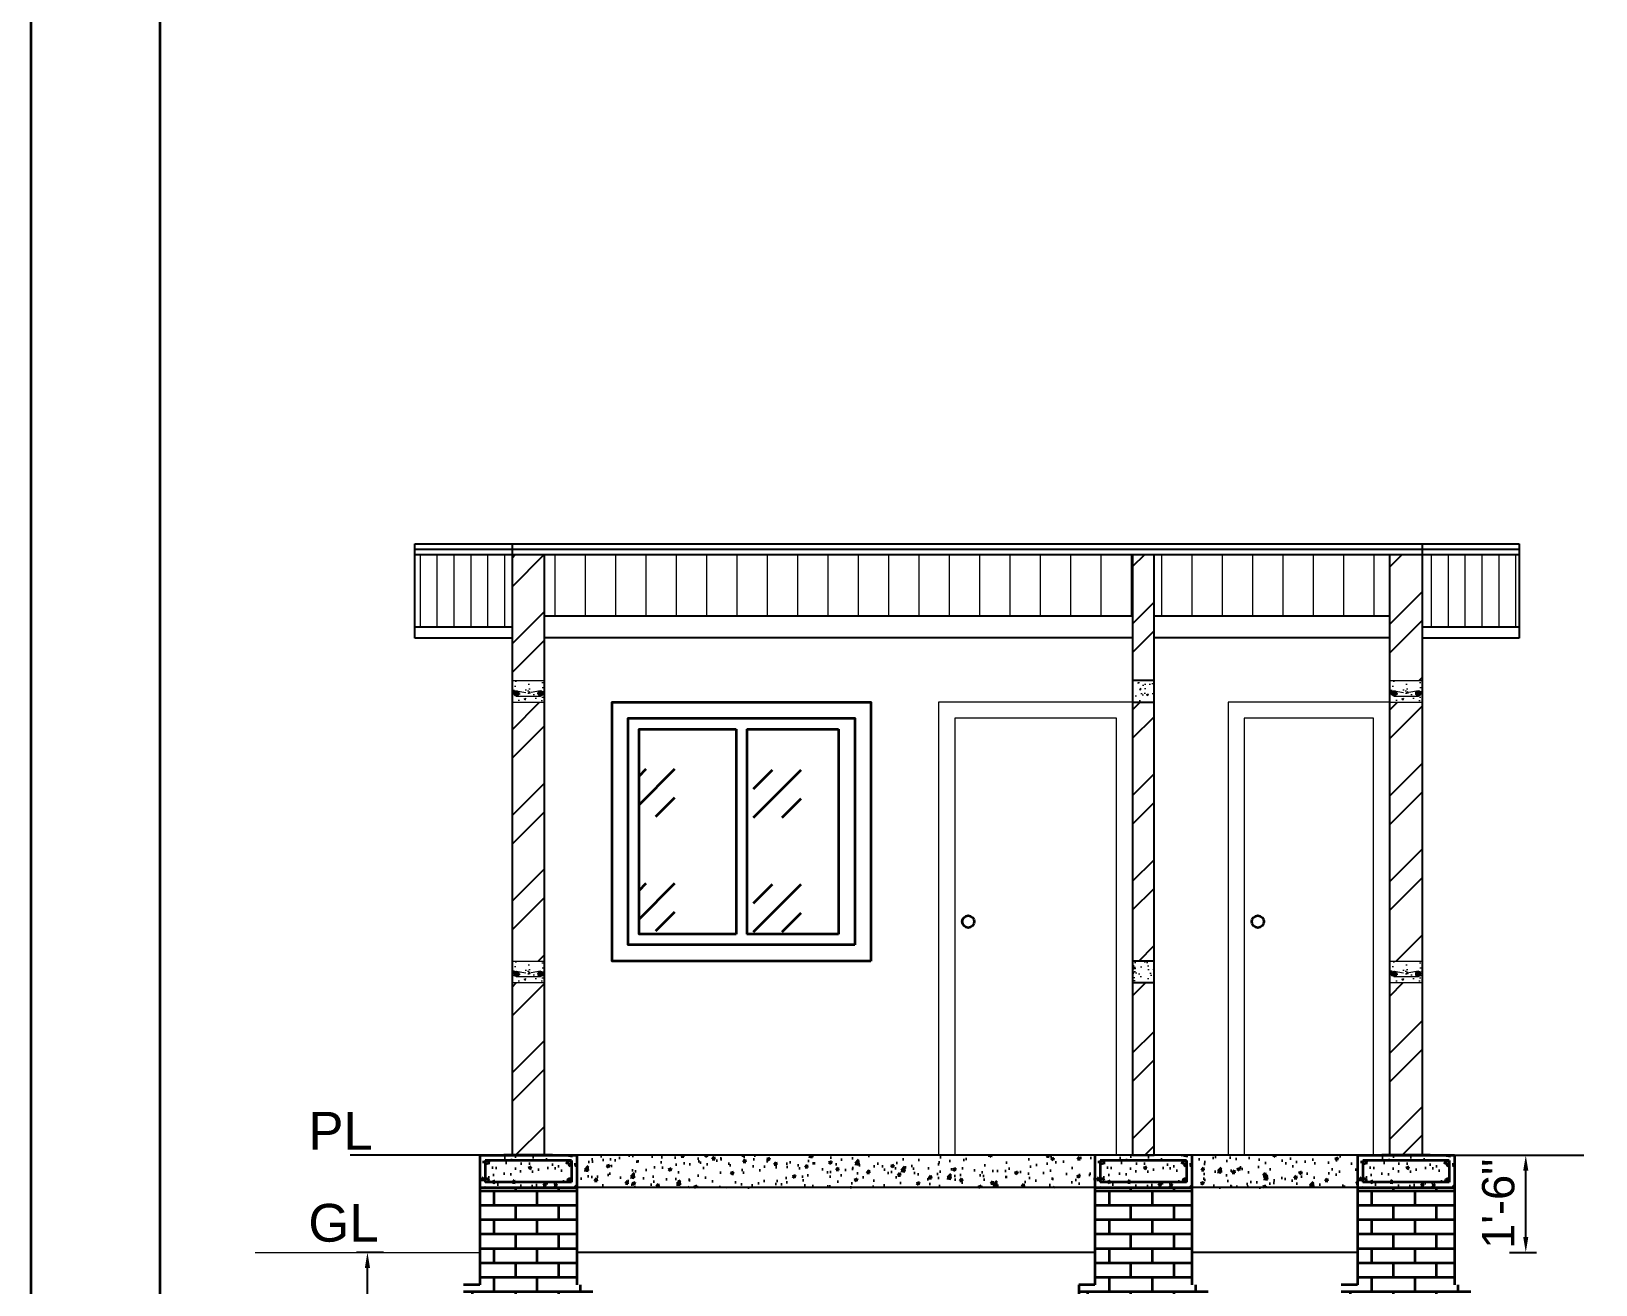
# Model space of a CAD drawing. Header units: inches. Extents: x 376358 to 406049, y -63575 to -53607.
# Drawn here: x 380570.9 to 380861, y -57727.1 to -57494.7 of the extents above; entities that cross this region are included whole.
import ezdxf

# ---------------------------------------------------------------- set-up
doc = ezdxf.new("R2010")
doc.units = ezdxf.units.IN
doc.header["$LTSCALE"] = 2
doc.header["$MEASUREMENT"] = 0
doc.header["$PDMODE"] = 34
doc.layers.get('0').update_dxf_attribs({"linetype": 'CONTINUOUS'})
doc.layers.get('DEFPOINTS').update_dxf_attribs({"color": 141, "linetype": 'CONTINUOUS'})
for name, color, linetype, lineweight in [('door', 20, 'CONTINUOUS', 35), ('steps', 253, 'CONTINUOUS', 20), ('WALL - A', 1, 'CONTINUOUS', 40)]:
    doc.layers.add(name, color=color, linetype=linetype, lineweight=lineweight)
doc.layers.add('Normal Wall', color=7, linetype='CONTINUOUS', lineweight=35, true_color=0xffaf89)
doc.styles.add('Lettring Text', font='arial.ttf')
doc.styles.get("Standard").update_dxf_attribs({"font": 'ARIALN.TTF'})
doc.dimstyles.new('Copy of Standard', dxfattribs={"dimtxt": 6, "dimasz": 2.875, "dimexe": 2, "dimexo": 4, "dimgap": 2, "dimtad": 1, "dimdec": 0, "dimrnd": 1, "dimzin": 0, "dimdsep": 46, "dimlunit": 4, "dimtxsty": 'Lettring Text', "dimcen": 0.1, "dimclrd": 7, "dimclre": 7, "dimclrt": 7, "dimazin": 0, "dimtfac": 0.645, "dimtdec": 0, "dimtmove": 1, "dimatfit": 0, "dimfxl": 3, "dimfxlon": 1, "dimtfillclr": 256, "dimtolj": 1, "dimtzin": 0, "dimlwd": -1, "dimlwe": -1, "dimarcsym": 2})
pattern_1 = [(50, (-4250.6595, -1178.3082), (5.73808146, -0.50201708), [0.6, -6.6]), (355, (-4250.6595, -1178.308), (-1.11001067, 6.01753707), [0.48, -5.28]), (100.4514445, (-4250.1814, -1178.35), (4.62807077, 5.51551993), [0.50992154, -5.6091369]), (46.1842, (-4250.6595, -1176.708), (8.53793065, -1.32415425), [0.9, -9.9]), (96.6356355, (-4249.948, -1176.819), (7.47729557, 7.7929488), [0.76488274, -8.41371008]), (351.184164, (-4250.6595, -1176.708), (7.47729556, 7.7929488), [0.72, -7.92]), (21, (-4249.8595, -1177.1082), (4.775256417, -3.220951125), [0.6, -6.6]), (326, (-4249.8595, -1177.108), (1.946522655, 5.80120036), [0.48, -5.28]), (71.4514447, (-4249.4616, -1177.3767), (6.72177901, 2.58024922), [0.50992152, -5.6091369]), (37.5, (-4250.6595, -1178.3082), (0.097278843, 2.663150831), [0, -5.216, 0, -5.36, 0, -5.3]), (7.5, (-4250.6595, -1178.3082), (2.1045563, 3.155293695), [0, -3.056, 0, -5.096, 0, -2.02]), (327.5, (-4252.4435, -1178.3082), (4.270579489, -0.180438974), [0, -2, 0, -6.24, 0, -8.28]), (317.5, (-4253.2435, -1178.3082), (4.665489355, 0.80083986), [0, -2.6, 0, -4.144, 0, -5.88])]
pattern_2 = [(90, (-4250.6595, -1178.3082), (-3.125, 0), [])]
pattern_3 = [(45, (-4250.66, -1178.308), (-7.9549513, 7.9549513), []), (45, (-4245.356, -1178.308), (-7.9549513, 7.9549513), [])]
pattern_4 = [(50, (-4250.6595, -1178.3082), (3.586300913, -0.313760675), [0.375, -4.125]), (355, (-4250.6595, -1178.3082), (-0.693756668, 3.76096067), [0.3, -3.3]), (100.4514445, (-4250.3607, -1178.3344), (2.892544234, 3.447199955), [0.31870096, -3.50571056]), (46.1842, (-4250.6595, -1177.3082), (5.336206653, -0.827596404), [0.5625, -6.1875]), (96.6356355, (-4250.215, -1177.377), (4.67330973, 4.870593004), [0.47805171, -5.2585688]), (351.184164, (-4250.6595, -1177.308), (4.673309725, 4.870593), [0.45, -4.950000005]), (21, (-4250.1595, -1177.5582), (2.98453526, -2.013094453), [0.375, -4.125]), (326, (-4250.1595, -1177.5582), (1.21657666, 3.625750225), [0.3, -3.3]), (71.4514447, (-4249.9108, -1177.726), (4.201111884, 1.612655764), [0.31870095, -3.50571056]), (37.5, (-4250.6595, -1178.3082), (0.0607992766, 1.664469269), [0, -3.26, 0, -3.35, 0, -3.3125]), (7.5, (-4250.6595, -1178.3082), (1.315347687, 1.9720585594), [0, -1.91, 0, -3.185, 0, -1.2625]), (327.5, (-4251.7745, -1178.3082), (2.669112181, -0.1127743587), [0, -1.25, 0, -3.9, 0, -5.175]), (317.5, (-4252.2745, -1178.3082), (2.915930847, 0.500524912), [0, -1.625, 0, -2.59, 0, -3.675])]
pattern_5 = [(90, (-4250.6595, -1178.308), (-5.625, 0), [])]
pattern_6 = [(50, (316334.833, 58809.151), (5.73808146, -0.50201708), [0.6, -6.6]), (355, (316334.833, 58809.151), (-1.11001067, 6.01753707), [0.48, -5.28]), (100.4514, (316335.3113, 58809.1093), (4.62807505, 5.51551634), [0.50992152, -5.6091369]), (46.1842, (316334.833, 58810.751), (8.5379284, -1.3241521), [0.9, -9.9]), (96.6356, (316335.545, 58810.641), (7.47730164, 7.79294297), [0.7648823, -8.413704]), (351.1842, (316334.833, 58810.751), (7.47729556, 7.7929488), [0.72, -7.92]), (21, (316335.633, 58810.351), (4.77525642, -3.22095113), [0.6, -6.6]), (326, (316335.633, 58810.351), (1.94652266, 5.80120036), [0.48, -5.28]), (71.4514, (316336.031, 58810.083), (6.72178103, 2.58024397), [0.50992152, -5.6091369]), (37.5, (316334.8332, 58809.1512), (0.097278843, 2.66315083), [0, -5.216, 0, -5.36, 0, -5.3]), (7.5, (316334.8332, 58809.1512), (2.1045563, 3.155293695), [0, -3.056, 0, -5.096, 0, -2.02]), (327.5, (316333.0492, 58809.1512), (4.27057949, -0.180438974), [0, -2, 0, -6.24, 0, -8.28]), (317.5, (316332.249, 58809.151), (4.66548935, 0.80083986), [0, -2.6, 0, -4.144, 0, -5.88])]
pattern_7 = [(50, (316497.597, 58809.151), (5.73808146, -0.50201708), [0.6, -6.6]), (355, (316497.597, 58809.151), (-1.11001067, 6.01753707), [0.48, -5.28]), (100.4514, (316498.0753, 58809.1093), (4.62807505, 5.51551634), [0.50992152, -5.6091369]), (46.1842, (316497.597, 58810.751), (8.5379284, -1.3241521), [0.9, -9.9]), (96.6356, (316498.309, 58810.641), (7.47730164, 7.79294297), [0.7648823, -8.413704]), (351.1842, (316497.597, 58810.751), (7.47729556, 7.7929488), [0.72, -7.92]), (21, (316498.397, 58810.351), (4.77525642, -3.22095113), [0.6, -6.6]), (326, (316498.397, 58810.351), (1.94652266, 5.80120036), [0.48, -5.28]), (71.4514, (316498.795, 58810.083), (6.72178103, 2.58024397), [0.50992152, -5.6091369]), (37.5, (316497.5971, 58809.1512), (0.097278843, 2.66315083), [0, -5.216, 0, -5.36, 0, -5.3]), (7.5, (316497.597, 58809.1512), (2.1045563, 3.155293695), [0, -3.056, 0, -5.096, 0, -2.02]), (327.5, (316495.8131, 58809.1512), (4.27057949, -0.180438974), [0, -2, 0, -6.24, 0, -8.28]), (317.5, (316495.013, 58809.151), (4.66548935, 0.80083986), [0, -2.6, 0, -4.144, 0, -5.88])]
pattern_8 = [(50, (316448.9157, 58809.151), (5.73808146, -0.50201708), [0.6, -6.6]), (355, (316448.916, 58809.151), (-1.11001067, 6.01753707), [0.48, -5.28]), (100.4514, (316449.394, 58809.1093), (4.62807505, 5.51551634), [0.50992152, -5.6091369]), (46.1842, (316448.916, 58810.751), (8.5379284, -1.3241521), [0.9, -9.9]), (96.6356, (316449.627, 58810.641), (7.47730164, 7.79294297), [0.7648823, -8.413704]), (351.1842, (316448.916, 58810.751), (7.47729556, 7.7929488), [0.72, -7.92]), (21, (316449.7157, 58810.351), (4.77525642, -3.22095113), [0.6, -6.6]), (326, (316449.716, 58810.351), (1.94652266, 5.80120036), [0.48, -5.28]), (71.4514, (316450.1137, 58810.083), (6.72178103, 2.58024397), [0.50992152, -5.6091369]), (37.5, (316448.9157, 58809.1512), (0.097278843, 2.66315083), [0, -5.216, 0, -5.36, 0, -5.3]), (7.5, (316448.9157, 58809.1512), (2.1045563, 3.155293695), [0, -3.056, 0, -5.096, 0, -2.02]), (327.5, (316447.1317, 58809.1512), (4.27057949, -0.180438974), [0, -2, 0, -6.24, 0, -8.28]), (317.5, (316446.3317, 58809.151), (4.66548935, 0.80083986), [0, -2.6, 0, -4.144, 0, -5.88])]

# ---------------------------------------------------------------- blocks, each defined once
blk = doc.blocks.new('*D1038')
at = {"color": 7, "transparency": 16777216}
for p, q in [((380636.26, -57721.08), (380631.26, -57721.08)), ((380633.26, -57754.2), (380633.26, -57723.95)), ((380636.26, -57757.07), (380631.26, -57757.07))]:
    blk.add_line(p, q, dxfattribs=at)
at = {"color": 7, "linetype": 'ByBlock', "transparency": 16777216}
for points in [[(380633.74, -57723.95), (380632.78, -57723.95), (380633.26, -57721.08)], [(380633.74, -57754.2), (380632.79, -57754.2), (380633.26, -57757.07)]]:
    blk.add_solid(points, dxfattribs=at)
at = {"layer": 'DEFPOINTS', "color": 0, "linetype": 'ByBlock', "transparency": 16777216}
for p in [(380633.26, -57721.08), (380645.08, -57721.08), (380645.08, -57757.07)]:
    blk.add_point(p, dxfattribs=at)
at = {"color": 7, "linetype": 'ByBlock', "lineweight": 5, "transparency": 16777216, "insert": (380638.33, -57739.07), "char_height": 6, "attachment_point": 5, "rotation": 270.0012, "style": 'Lettring Text'}
blk.add_mtext("\\A1;3'", dxfattribs=at)
blk = doc.blocks.new('*D1039')
at = {"color": 7, "transparency": 16777216}
for p, q in [((380845.06, -57703.07), (380850.06, -57703.07)), ((380848.06, -57718.2), (380848.06, -57705.95)), ((380845.06, -57721.08), (380850.06, -57721.08))]:
    blk.add_line(p, q, dxfattribs=at)
at = {"color": 7, "linetype": 'ByBlock', "transparency": 16777216}
for points in [[(380847.58, -57705.95), (380848.53, -57705.95), (380848.06, -57703.07)], [(380847.58, -57718.2), (380848.53, -57718.2), (380848.06, -57721.08)]]:
    blk.add_solid(points, dxfattribs=at)
at = {"layer": 'DEFPOINTS', "color": 0, "linetype": 'ByBlock', "transparency": 16777216}
for p in [(380834.84, -57703.07), (380848.06, -57703.07), (380834.84, -57721.08)]:
    blk.add_point(p, dxfattribs=at)
at = {"color": 7, "linetype": 'ByBlock', "lineweight": 5, "transparency": 16777216, "insert": (380842.99, -57712.07), "char_height": 6, "attachment_point": 5, "rotation": 90, "style": 'Lettring Text'}
blk.add_mtext('\\A1;1\'-6"', dxfattribs=at)

msp = doc.modelspace()

# ---------------------------------------------------------------- hatches: boundary and pattern name
at = {"linetype": 'ByBlock', "lineweight": 5}
h = msp.add_hatch(dxfattribs=at)
h.set_pattern_fill('AR-CONC', scale=0.5, style=0)
h.set_pattern_definition([(50, (-4413.4235, -1178.3082), (3.586300913, -0.313760675), [0.375, -4.125]), (355, (-4413.4235, -1178.3082), (-0.693756668, 3.76096067), [0.3, -3.3]), (100.4514445, (-4413.1246, -1178.3344), (2.892544234, 3.447199955), [0.31870096, -3.50571056]), (46.1842, (-4413.4235, -1177.3082), (5.336206653, -0.827596404), [0.5625, -6.1875]), (96.6356355, (-4412.979, -1177.377), (4.67330973, 4.870593004), [0.47805171, -5.2585688]), (351.184164, (-4413.4235, -1177.308), (4.673309725, 4.870593), [0.45, -4.950000005]), (21, (-4412.9235, -1177.5582), (2.98453526, -2.013094453), [0.375, -4.125]), (326, (-4412.9235, -1177.5582), (1.21657666, 3.625750225), [0.3, -3.3]), (71.4514447, (-4412.6748, -1177.726), (4.201111884, 1.612655764), [0.31870095, -3.50571056]), (37.5, (-4413.4235, -1178.3082), (0.0607992766, 1.664469269), [0, -3.26, 0, -3.35, 0, -3.3125]), (7.5, (-4413.4235, -1178.3082), (1.315347687, 1.9720585594), [0, -1.91, 0, -3.185, 0, -1.2625]), (327.5, (-4414.5385, -1178.3082), (2.669112181, -0.1127743587), [0, -1.25, 0, -3.9, 0, -5.175]), (317.5, (-4415.0385, -1178.3082), (2.915930847, 0.500524912), [0, -1.625, 0, -2.59, 0, -3.675])])
h.paths.add_polyline_path([(380666.08, -57615.07), (380660.08, -57615.07), (380660.08, -57619.07), (380666.08, -57619.07)])
h.paths.add_polyline_path([(380665.87, -57617.44, -0.424176), (380665.36, -57617.94), (380660.88, -57617.94, -0.424176), (380660.37, -57617.44, -1), (380661.36, -57617.44, -0.404321), (380660.88, -57617.94), (380665.36, -57617.94, -0.404321), (380664.88, -57617.44, -1)], flags=16)
h = msp.add_hatch(dxfattribs=at)
h.set_pattern_fill('AR-CONC', scale=0.5, style=0)
h.set_pattern_definition(pattern_4)
h.paths.add_polyline_path([(380779.16, -57615.07), (380775.16, -57615.07), (380775.16, -57619.07), (380779.16, -57619.07)])
h = msp.add_hatch(dxfattribs=at)
h.set_pattern_fill('AR-CONC', scale=0.5, style=0)
h.set_pattern_definition(pattern_4)
h.paths.add_polyline_path([(380822.84, -57615.07), (380822.84, -57619.07), (380828.84, -57619.07), (380828.84, -57615.07)])
h.paths.add_polyline_path([(380828.15, -57617.94), (380823.64, -57617.94, -0.424176), (380823.13, -57617.44, -2.357511), (380823.64, -57617.94), (380828.15, -57617.94, -0.424176), (380827.64, -57617.44, -2.357511)], flags=16)
for points in [[(380660.37, -57617.44, 0.404321), (380660.85, -57617.94), (380660.88, -57617.94, 0.404321), (380661.36, -57617.44, 0.315664), (380661.03, -57616.97), (380660.86, -57616.95, 0.414214)], [(380665.87, -57617.44, 0.414214), (380665.37, -57616.95), (380665.2, -57616.97, 0.315664), (380664.88, -57617.44, 1)], [(380823.13, -57617.44, 0.404321), (380823.61, -57617.94), (380823.64, -57617.94, 0.404321), (380824.12, -57617.44, 0.315664), (380823.8, -57616.97), (380823.63, -57616.95, 0.414214)], [(380828.63, -57617.44, 0.414214), (380828.14, -57616.95), (380827.97, -57616.97, 0.315664), (380827.64, -57617.44, 1)], [(380660.37, -57669.44, 0.404321), (380660.85, -57669.94), (380660.88, -57669.94, 0.404321), (380661.36, -57669.44, 0.315664), (380661.03, -57668.97), (380660.86, -57668.95, 0.414214)], [(380665.87, -57669.44, 0.414214), (380665.37, -57668.95), (380665.2, -57668.97, 0.315664), (380664.88, -57669.44, 1)], [(380823.13, -57669.44, 0.404321), (380823.61, -57669.94), (380823.64, -57669.94, 0.404321), (380824.12, -57669.44, 0.315664), (380823.8, -57668.97), (380823.63, -57668.95, 0.414214)], [(380828.63, -57669.44, 0.414214), (380828.14, -57668.95), (380827.97, -57668.97, 0.315664), (380827.64, -57669.44, 1)]]:
    msp.add_hatch(color=7, dxfattribs=at).paths.add_polyline_path(points)
h = msp.add_hatch(dxfattribs=at)
h.set_pattern_fill('AR-CONC', scale=0.5, style=0)
h.set_pattern_definition([(50, (-4413.4235, -1230.3082), (3.586300913, -0.313760675), [0.375, -4.125]), (355, (-4413.4235, -1230.3082), (-0.693756668, 3.76096067), [0.3, -3.3]), (100.4514445, (-4413.1246, -1230.3344), (2.892544234, 3.447199955), [0.31870096, -3.50571056]), (46.1842, (-4413.4235, -1229.3082), (5.336206653, -0.827596404), [0.5625, -6.1875]), (96.6356355, (-4412.979, -1229.377), (4.67330973, 4.870593004), [0.47805171, -5.2585688]), (351.184164, (-4413.4235, -1229.308), (4.673309725, 4.870593), [0.45, -4.950000005]), (21, (-4412.9235, -1229.5582), (2.98453526, -2.013094453), [0.375, -4.125]), (326, (-4412.9235, -1229.5582), (1.21657666, 3.625750225), [0.3, -3.3]), (71.4514447, (-4412.6748, -1229.726), (4.201111884, 1.612655764), [0.31870095, -3.50571056]), (37.5, (-4413.4235, -1230.3082), (0.0607992766, 1.664469269), [0, -3.26, 0, -3.35, 0, -3.3125]), (7.5, (-4413.4235, -1230.3082), (1.315347687, 1.9720585594), [0, -1.91, 0, -3.185, 0, -1.2625]), (327.5, (-4414.5385, -1230.3082), (2.669112181, -0.1127743587), [0, -1.25, 0, -3.9, 0, -5.175]), (317.5, (-4415.0385, -1230.3082), (2.915930847, 0.500524912), [0, -1.625, 0, -2.59, 0, -3.675])])
h.paths.add_polyline_path([(380666.08, -57667.07), (380660.08, -57667.07), (380660.08, -57671.07), (380666.08, -57671.07)])
h.paths.add_polyline_path([(380665.87, -57669.44, -0.424176), (380665.36, -57669.94), (380660.88, -57669.94, -0.424176), (380660.37, -57669.44, -1), (380661.36, -57669.44, -0.404321), (380660.88, -57669.94), (380665.36, -57669.94, -0.404321), (380664.88, -57669.44, -1)], flags=16)
h = msp.add_hatch(dxfattribs=at)
h.set_pattern_fill('AR-CONC', scale=0.5, style=0)
h.set_pattern_definition(pattern_4)
h.paths.add_polyline_path([(380775.16, -57671.07), (380779.16, -57671.07), (380779.16, -57667.07), (380775.16, -57667.07)])
h = msp.add_hatch(dxfattribs=at)
h.set_pattern_fill('AR-CONC', scale=0.5, style=0)
h.set_pattern_definition([(50, (-4250.6595, -1230.3082), (3.586300913, -0.313760675), [0.375, -4.125]), (355, (-4250.6595, -1230.3082), (-0.693756668, 3.76096067), [0.3, -3.3]), (100.4514445, (-4250.3607, -1230.3344), (2.892544234, 3.447199955), [0.31870096, -3.50571056]), (46.1842, (-4250.6595, -1229.3082), (5.336206653, -0.827596404), [0.5625, -6.1875]), (96.6356355, (-4250.215, -1229.377), (4.67330973, 4.870593004), [0.47805171, -5.2585688]), (351.184164, (-4250.6595, -1229.308), (4.673309725, 4.870593), [0.45, -4.950000005]), (21, (-4250.1595, -1229.5582), (2.98453526, -2.013094453), [0.375, -4.125]), (326, (-4250.1595, -1229.5582), (1.21657666, 3.625750225), [0.3, -3.3]), (71.4514447, (-4249.9108, -1229.726), (4.201111884, 1.612655764), [0.31870095, -3.50571056]), (37.5, (-4250.6595, -1230.3082), (0.0607992766, 1.664469269), [0, -3.26, 0, -3.35, 0, -3.3125]), (7.5, (-4250.6595, -1230.3082), (1.315347687, 1.9720585594), [0, -1.91, 0, -3.185, 0, -1.2625]), (327.5, (-4251.7745, -1230.3082), (2.669112181, -0.1127743587), [0, -1.25, 0, -3.9, 0, -5.175]), (317.5, (-4252.2745, -1230.3082), (2.915930847, 0.500524912), [0, -1.625, 0, -2.59, 0, -3.675])])
h.paths.add_polyline_path([(380828.84, -57667.07), (380822.84, -57667.07), (380822.84, -57671.07), (380828.84, -57671.07)])
h.paths.add_polyline_path([(380828.63, -57669.44, -0.424176), (380828.12, -57669.94), (380823.64, -57669.94, -0.424176), (380823.13, -57669.44, -1), (380824.12, -57669.44, -0.404321), (380823.64, -57669.94), (380828.12, -57669.94, -0.404321), (380827.64, -57669.44, -1)], flags=16)
at = {"layer": 'door', "ltscale": 0.5}
h = msp.add_hatch(dxfattribs=at)
h.set_pattern_fill('GOST_GLASS', color=256, scale=2.5)
h.set_pattern_definition([(45, (18253.844, -26987.204), (21.21320344, 0), [12.5, -17.5]), (45, (18259.147, -26987.204), (21.21320344, 0), [5, -25]), (45, (18253.844, -26981.9), (21.21320344, 0), [5, -25])])
h.paths.add_polyline_path([(380683.62, -57624.07), (380701.62, -57624.07), (380701.62, -57662.07), (380683.62, -57662.07)])
h = msp.add_hatch(dxfattribs=at)
h.set_pattern_fill('GOST_GLASS', color=256, scale=2.5)
h.set_pattern_definition([(45, (18234.844, -26987.389), (21.21320344, 0), [12.5, -17.5]), (45, (18240.147, -26987.389), (21.21320344, 0), [5, -25]), (45, (18234.844, -26982.085), (21.21320344, 0), [5, -25])])
h.paths.add_polyline_path([(380703.62, -57624.26), (380720.62, -57624.07), (380720.62, -57662.07), (380703.62, -57662.26)])
h = msp.add_hatch(dxfattribs=at)
h.set_pattern_fill('AR-CONC', color=256, scale=0.8, style=0)
h.set_pattern_definition(pattern_6)
h.paths.add_polyline_path([(380672.08, -57703.07), (380654.08, -57703.07), (380654.08, -57709.07), (380672.08, -57709.07), (380672.08, -57704.02)])
h.paths.add_polyline_path([(380671.08, -57704.02), (380671.08, -57708.07), (380655.08, -57708.07), (380655.08, -57704.02), (380655.38, -57704.02, -0.049683), (380655.45, -57704.02)], flags=16)
h.paths.add_polyline_path([(380671.07, -57704.36, -1), (380670.4, -57704.36, -1)], flags=0)
h.paths.add_polyline_path([(380671.08, -57707.74, -1), (380670.41, -57707.74, -1)], flags=16)
h.paths.add_polyline_path([(380655.75, -57707.74, -1), (380655.08, -57707.74, -1)], flags=16)
h = msp.add_hatch(dxfattribs=at)
h.set_pattern_fill('AR-CONC', color=256, scale=0.8, style=0)
h.set_pattern_definition(pattern_1)
h.paths.add_polyline_path([(380672.08, -57703.07), (380672.08, -57709.07), (380768.16, -57709.07), (380768.16, -57703.07)])
h = msp.add_hatch(dxfattribs=at)
h.set_pattern_fill('AR-CONC', color=256, scale=0.8, style=0)
h.set_pattern_definition(pattern_8)
h.paths.add_polyline_path([(380786.16, -57703.07), (380768.16, -57703.07), (380768.16, -57709.07), (380786.16, -57709.07), (380786.16, -57704.02)])
h.paths.add_polyline_path([(380785.16, -57704.02), (380785.16, -57708.07), (380769.16, -57708.07), (380769.16, -57704.02), (380769.46, -57704.02, -0.049683), (380769.53, -57704.02)], flags=16)
h.paths.add_polyline_path([(380785.16, -57704.36, -1), (380784.49, -57704.36, -1)], flags=0)
h.paths.add_polyline_path([(380785.16, -57707.74, -1), (380784.49, -57707.74, -1)], flags=16)
h.paths.add_polyline_path([(380769.83, -57707.74, -1), (380769.16, -57707.74, -1)], flags=16)
h = msp.add_hatch(dxfattribs=at)
h.set_pattern_fill('AR-CONC', color=256, scale=0.8, style=0)
h.set_pattern_definition(pattern_1)
h.paths.add_polyline_path([(380816.84, -57709.07), (380816.84, -57703.07), (380800.84, -57703.07), (380786.16, -57703.07), (380786.16, -57709.07)])
h = msp.add_hatch(dxfattribs=at)
h.set_pattern_fill('AR-CONC', color=256, scale=0.8, style=0)
h.set_pattern_definition(pattern_7)
h.paths.add_polyline_path([(380834.84, -57703.07), (380816.84, -57703.07), (380816.84, -57709.07), (380834.84, -57709.07), (380834.84, -57704.02)])
h.paths.add_polyline_path([(380833.84, -57704.02), (380833.84, -57708.07), (380817.84, -57708.07), (380817.84, -57704.02), (380818.15, -57704.02, -0.049683), (380818.21, -57704.02)], flags=16)
h.paths.add_polyline_path([(380833.84, -57704.36, -1), (380833.17, -57704.36, -1)], flags=0)
h.paths.add_polyline_path([(380833.84, -57707.74, -1), (380833.17, -57707.74, -1)], flags=16)
h.paths.add_polyline_path([(380818.51, -57707.74, -1), (380817.84, -57707.74, -1)], flags=16)
h = msp.add_hatch(dxfattribs=at)
h.set_pattern_fill('AR-CONC', color=256, scale=0.8, style=0)
h.set_pattern_definition(pattern_6)
h.paths.add_polyline_path([(380671.08, -57704.02), (380655.08, -57704.02), (380655.08, -57708.07), (380671.08, -57708.07)])
h = msp.add_hatch(color=256, dxfattribs=at)
h.paths.add_polyline_path([(380655.75, -57704.35, 0.385424), (380655.45, -57704.02), (380655.38, -57704.02, 0.385424), (380655.08, -57704.35, 1)])
h.paths.add_polyline_path([(380655.08, -57707.74, 1), (380655.75, -57707.74, 1)])
h.paths.add_polyline_path([(380670.4, -57704.36, 1), (380671.07, -57704.36, 1)])
h.paths.add_polyline_path([(380670.41, -57707.74, 1), (380671.08, -57707.74, 1)])
h = msp.add_hatch(dxfattribs=at)
h.set_pattern_fill('AR-CONC', color=256, scale=0.8, style=0)
h.set_pattern_definition(pattern_8)
h.paths.add_polyline_path([(380785.16, -57704.02), (380769.16, -57704.02), (380769.16, -57708.07), (380785.16, -57708.07)])
h = msp.add_hatch(color=256, dxfattribs=at)
h.paths.add_polyline_path([(380769.83, -57704.35, 0.385424), (380769.53, -57704.02), (380769.46, -57704.02, 0.385424), (380769.16, -57704.35, 1)])
h.paths.add_polyline_path([(380769.16, -57707.74, 1), (380769.83, -57707.74, 1)])
h.paths.add_polyline_path([(380784.49, -57704.36, 1), (380785.16, -57704.36, 1)])
h.paths.add_polyline_path([(380784.49, -57707.74, 1), (380785.16, -57707.74, 1)])
h = msp.add_hatch(dxfattribs=at)
h.set_pattern_fill('AR-CONC', color=256, scale=0.8, style=0)
h.set_pattern_definition(pattern_7)
h.paths.add_polyline_path([(380833.84, -57704.02), (380817.84, -57704.02), (380817.84, -57708.07), (380833.84, -57708.07)])
h = msp.add_hatch(color=256, dxfattribs=at)
h.paths.add_polyline_path([(380818.51, -57704.35, 0.385424), (380818.21, -57704.02), (380818.15, -57704.02, 0.385424), (380817.84, -57704.35, 1)])
h.paths.add_polyline_path([(380817.84, -57707.74, 1), (380818.51, -57707.74, 1)])
h.paths.add_polyline_path([(380833.17, -57704.36, 1), (380833.84, -57704.36, 1)])
h.paths.add_polyline_path([(380833.17, -57707.74, 1), (380833.84, -57707.74, 1)])
at = {"layer": 'door', "ltscale": 0.5, "transparency": 33554648}
h = msp.add_hatch(dxfattribs=at)
h.set_pattern_fill('AR-BRSTD', color=256)
h.set_pattern_definition([(0, (225260.7592, -30815.6432), (0, 2.667), []), (90, (225260.759, -30815.643), (-4, 2.667), [2.667, -2.667])])
h.paths.add_polyline_path([(380672.08, -57709.07), (380654.08, -57709.07), (380654.08, -57727.07), (380672.08, -57727.07)])
h.paths.add_polyline_path([(380675.08, -57727.07), (380651.08, -57727.07), (380651.08, -57739.07), (380672.08, -57739.07), (380675.08, -57739.07)])
h.paths.add_polyline_path([(380679.08, -57739.07), (380672.08, -57739.07), (380651.08, -57739.07), (380647.08, -57739.07), (380647.08, -57751.07), (380679.08, -57751.07)])
h = msp.add_hatch(dxfattribs=at)
h.set_pattern_fill('AR-BRSTD', color=256)
h.set_pattern_definition([(0, (225374.8417, -30815.6432), (0, 2.667), []), (90, (225374.8417, -30815.643), (-4, 2.667), [2.667, -2.667])])
h.paths.add_polyline_path([(380786.16, -57709.07), (380768.16, -57709.07), (380768.16, -57727.07), (380786.16, -57727.07)])
h.paths.add_polyline_path([(380789.16, -57727.07), (380765.16, -57727.07), (380765.16, -57739.07), (380786.16, -57739.07), (380789.16, -57739.07)])
h.paths.add_polyline_path([(380793.16, -57739.07), (380786.16, -57739.07), (380765.16, -57739.07), (380761.16, -57739.07), (380761.16, -57751.07), (380793.16, -57751.07)])
h = msp.add_hatch(dxfattribs=at)
h.set_pattern_fill('AR-BRSTD', color=256)
h.set_pattern_definition([(0, (225423.5232, -30815.6432), (0, 2.667), []), (90, (225423.523, -30815.643), (-4, 2.667), [2.667, -2.667])])
h.paths.add_polyline_path([(380834.84, -57709.07), (380816.84, -57709.07), (380816.84, -57727.07), (380834.84, -57727.07)])
h.paths.add_polyline_path([(380837.84, -57727.07), (380813.84, -57727.07), (380813.84, -57739.07), (380834.84, -57739.07), (380837.84, -57739.07)])
h.paths.add_polyline_path([(380841.84, -57739.07), (380834.84, -57739.07), (380813.84, -57739.07), (380809.84, -57739.07), (380809.84, -57751.07), (380841.84, -57751.07)])
at = {"layer": 'steps', "ltscale": 0.3}
h = msp.add_hatch(dxfattribs=at)
h.set_pattern_fill('ANSI31', scale=25, angle=45)
h.set_pattern_definition(pattern_2)
h.paths.add_polyline_path([(380660.08, -57591.69), (380642.08, -57591.69), (380642.08, -57605.16), (380660.08, -57605.16)])
h = msp.add_hatch(dxfattribs=at)
h.set_pattern_fill('ANSI31', scale=45, angle=45)
h.set_pattern_definition(pattern_5)
h.paths.add_polyline_path([(380666.08, -57591.69), (380666.08, -57603.07), (380775.16, -57603.07), (380775.16, -57591.69)])
h = msp.add_hatch(dxfattribs=at)
h.set_pattern_fill('ANSI31', scale=45, angle=45)
h.set_pattern_definition(pattern_5)
h.paths.add_polyline_path([(380822.84, -57603.07), (380822.84, -57591.69), (380779.16, -57591.69), (380779.16, -57603.07)])
h = msp.add_hatch(dxfattribs=at)
h.set_pattern_fill('ANSI31', scale=25, angle=45)
h.set_pattern_definition(pattern_2)
h.paths.add_polyline_path([(380828.84, -57591.69), (380828.84, -57605.16), (380846.84, -57605.16), (380846.84, -57591.69)])
at = {"layer": 'WALL - A', "lineweight": 25}
h = msp.add_hatch(dxfattribs=at)
h.set_pattern_fill('ANSI32', color=256, scale=30, style=0)
h.set_pattern_definition(pattern_3)
h.paths.add_polyline_path([(380666.08, -57591.69), (380660.08, -57591.69), (380660.08, -57615.07), (380666.08, -57615.07)])
h = msp.add_hatch(dxfattribs=at)
h.set_pattern_fill('ANSI32', color=256, scale=30, style=0)
h.set_pattern_definition(pattern_3)
h.paths.add_polyline_path([(380775.16, -57615.07), (380779.16, -57615.07), (380779.16, -57591.69), (380775.16, -57591.69)])
h = msp.add_hatch(dxfattribs=at)
h.set_pattern_fill('ANSI32', color=256, scale=30, style=0)
h.set_pattern_definition(pattern_3)
h.paths.add_polyline_path([(380828.84, -57591.69), (380822.84, -57591.69), (380822.84, -57615.07), (380828.84, -57615.07)])
h = msp.add_hatch(dxfattribs=at)
h.set_pattern_fill('ANSI32', color=256, scale=30, style=0)
h.set_pattern_definition(pattern_3)
h.paths.add_polyline_path([(380660.08, -57667.07), (380666.08, -57667.07), (380666.08, -57619.07), (380660.08, -57619.07)])
h = msp.add_hatch(dxfattribs=at)
h.set_pattern_fill('ANSI32', color=256, scale=30, style=0)
h.set_pattern_definition(pattern_3)
h.paths.add_polyline_path([(380779.16, -57619.07), (380775.16, -57619.07), (380775.16, -57667.07), (380779.16, -57667.07)])
h = msp.add_hatch(dxfattribs=at)
h.set_pattern_fill('ANSI32', color=256, scale=30, style=0)
h.set_pattern_definition(pattern_3)
h.paths.add_polyline_path([(380828.84, -57619.07), (380822.84, -57619.07), (380822.84, -57667.07), (380828.84, -57667.07)])
h = msp.add_hatch(dxfattribs=at)
h.set_pattern_fill('ANSI32', color=256, scale=30, style=0)
h.set_pattern_definition(pattern_3)
h.paths.add_polyline_path([(380666.08, -57671.07), (380660.08, -57671.07), (380660.08, -57703.07), (380666.08, -57703.07)])
h = msp.add_hatch(dxfattribs=at)
h.set_pattern_fill('ANSI32', color=256, scale=30, style=0)
h.set_pattern_definition(pattern_3)
h.paths.add_polyline_path([(380779.16, -57671.07), (380775.16, -57671.07), (380775.16, -57703.07), (380779.16, -57703.07)])
h = msp.add_hatch(dxfattribs=at)
h.set_pattern_fill('ANSI32', color=256, scale=30, style=0)
h.set_pattern_definition(pattern_3)
h.paths.add_polyline_path([(380822.84, -57703.07), (380828.84, -57703.07), (380828.84, -57671.07), (380822.84, -57671.07)])

# ---------------------------------------------------------------- linework, layer by layer
at = {"ltscale": 0.5}
for p, q in [((380642.08, -57607.19), (380642.08, -57589.69)), ((380642.08, -57589.69), (380846.84, -57589.69)), ((380660.08, -57589.69), (380660.08, -57703.07)), ((380828.84, -57589.69), (380828.84, -57703.07)), ((380846.84, -57589.69), (380846.84, -57607.19)), ((380642.08, -57590.69), (380775.16, -57590.69)), ((380642.08, -57591.69), (380775.16, -57591.69)), ((380666.08, -57703.07), (380666.08, -57591.69)), ((380775.16, -57590.69), (380846.84, -57590.69)), ((380775.16, -57591.69), (380846.84, -57591.69)), ((380775.16, -57591.69), (380775.16, -57703.07)), ((380779.16, -57703.07), (380779.16, -57591.69)), ((380822.84, -57703.07), (380822.84, -57591.69)), ((380666.08, -57603.07), (380775.16, -57603.07)), ((380779.16, -57603.07), (380822.84, -57603.07)), ((380660.08, -57605.16), (380642.08, -57605.16)), ((380660.08, -57607.19), (380642.08, -57607.19)), ((380666.08, -57607.07), (380775.16, -57607.07)), ((380779.16, -57607.07), (380822.84, -57607.07)), ((380846.84, -57605.16), (380828.84, -57605.16)), ((380846.84, -57607.19), (380828.84, -57607.19)), ((380660.08, -57703.07), (380630.08, -57703.07)), ((380662.08, -57703.07), (380638.08, -57703.07)), ((380828.84, -57703.07), (380660.08, -57703.07)), ((380660.08, -57703.07), (380666.08, -57703.07)), ((380662.08, -57703.07), (380664.08, -57703.07)), ((380775.16, -57703.07), (380779.16, -57703.07)), ((380824.84, -57703.07), (380800.84, -57703.07)), ((380822.84, -57703.07), (380828.84, -57703.07)), ((380824.84, -57703.07), (380826.84, -57703.07)), ((380826.84, -57703.07), (380850.84, -57703.07)), ((380828.84, -57703.07), (380858.84, -57703.07)), ((380768.16, -57709.07), (380672.08, -57709.07)), ((380816.84, -57709.07), (380786.16, -57709.07)), ((380768.16, -57721.07), (380672.08, -57721.07)), ((380816.84, -57721.07), (380786.16, -57721.07))]:
    msp.add_line(p, q, dxfattribs=at)
at = {"color": 7, "linetype": 'ByBlock', "lineweight": 5}
for p, q in [((380660.08, -57615.07), (380666.08, -57615.07)), ((380822.84, -57615.07), (380828.84, -57615.07)), ((380660.08, -57619.07), (380666.08, -57619.07)), ((380660.08, -57619.07), (380666.08, -57619.07)), ((380660.85, -57617.94), (380665.37, -57617.94)), ((380660.86, -57616.95), (380662.61, -57617.25)), ((380665.37, -57616.95), (380663.62, -57617.25)), ((380822.84, -57619.07), (380828.84, -57619.07)), ((380822.84, -57619.07), (380828.84, -57619.07)), ((380823.61, -57617.94), (380828.14, -57617.94)), ((380823.63, -57616.95), (380825.38, -57617.25)), ((380828.14, -57616.95), (380826.39, -57617.25)), ((380660.08, -57667.07), (380666.08, -57667.07)), ((380822.84, -57667.07), (380828.84, -57667.07)), ((380660.08, -57671.07), (380666.08, -57671.07)), ((380660.08, -57671.07), (380666.08, -57671.07)), ((380660.85, -57669.94), (380665.37, -57669.94)), ((380660.86, -57668.95), (380662.61, -57669.25)), ((380665.37, -57668.95), (380663.62, -57669.25)), ((380822.84, -57671.07), (380828.84, -57671.07)), ((380822.84, -57671.07), (380828.84, -57671.07)), ((380823.61, -57669.94), (380828.14, -57669.94)), ((380823.63, -57668.95), (380825.38, -57669.25)), ((380828.14, -57668.95), (380826.39, -57669.25))]:
    msp.add_line(p, q, dxfattribs=at)
at = {"color": 7, "linetype": 'ByBlock', "lineweight": 5, "ltscale": 10}
msp.add_line((380612.45, -57721.08), (380654.08, -57721.08), dxfattribs=at)
at = {"ltscale": 0.5}
for points in [[(380775.16, -57619.07), (380779.16, -57619.07), (380779.16, -57615.07), (380775.16, -57615.07)], [(380775.16, -57671.07), (380779.16, -57671.07), (380779.16, -57667.07), (380775.16, -57667.07)]]:
    msp.add_lwpolyline(points, close=True, dxfattribs=at)
at = {"color": 7, "linetype": 'ByBlock', "lineweight": 5}
for centre in [(380660.86, -57617.44), (380665.37, -57617.44), (380823.63, -57617.44), (380828.14, -57617.44), (380660.86, -57669.44), (380665.37, -57669.44), (380823.63, -57669.44), (380828.14, -57669.44)]:
    msp.add_circle(centre, 0.496, dxfattribs=at)
at = {"layer": 'door', "ltscale": 0.5}
for p, q in [((380701.62, -57624.07), (380701.62, -57662.07)), ((380703.62, -57624.07), (380703.62, -57662.07)), ((380720.62, -57624.07), (380720.62, -57662.07)), ((380654.08, -57703.07), (380672.08, -57703.07)), ((380654.08, -57703.07), (380654.08, -57727.07)), ((380658.58, -57703.07), (380667.58, -57703.07)), ((380658.58, -57703.07), (380667.58, -57703.07)), ((380667.58, -57703.07), (380658.58, -57703.07)), ((380658.58, -57703.07), (380667.58, -57703.07)), ((380672.08, -57703.07), (380672.08, -57727.07)), ((380768.16, -57703.07), (380768.16, -57727.07)), ((380786.16, -57703.07), (380786.16, -57727.07)), ((380816.84, -57703.07), (380834.84, -57703.07)), ((380816.84, -57703.07), (380816.84, -57727.07)), ((380821.34, -57703.07), (380830.34, -57703.07)), ((380821.34, -57703.07), (380830.34, -57703.07)), ((380830.34, -57703.07), (380821.34, -57703.07)), ((380821.34, -57703.07), (380830.34, -57703.07)), ((380834.84, -57703.07), (380834.84, -57727.07)), ((380671.08, -57704.02), (380655.08, -57704.02)), ((380655.08, -57704.02), (380655.08, -57708.07)), ((380670.57, -57704.02), (380670.08, -57704.67)), ((380671.08, -57704.47), (380670.57, -57705.13)), ((380671.08, -57704.02), (380671.08, -57708.07)), ((380785.16, -57704.02), (380769.16, -57704.02)), ((380769.16, -57704.02), (380769.16, -57708.07)), ((380784.66, -57704.02), (380784.16, -57704.67)), ((380785.16, -57704.47), (380784.66, -57705.13)), ((380785.16, -57704.02), (380785.16, -57708.07)), ((380833.84, -57704.02), (380817.84, -57704.02)), ((380817.84, -57704.02), (380817.84, -57708.07)), ((380833.34, -57704.02), (380832.84, -57704.67)), ((380833.84, -57704.47), (380833.34, -57705.13)), ((380833.84, -57704.02), (380833.84, -57708.07)), ((380654.08, -57709.07), (380672.08, -57709.07)), ((380671.08, -57708.07), (380655.08, -57708.07)), ((380768.16, -57709.07), (380786.16, -57709.07)), ((380785.16, -57708.07), (380769.16, -57708.07)), ((380816.84, -57709.07), (380834.84, -57709.07)), ((380833.84, -57708.07), (380817.84, -57708.07)), ((380654.08, -57727.07), (380651.08, -57727.07)), ((380765.16, -57727.07), (380765.16, -57739.07)), ((380768.16, -57727.07), (380765.16, -57727.07)), ((380816.84, -57727.07), (380813.84, -57727.07))]:
    msp.add_line(p, q, dxfattribs=at)
for points in [[(380726.62, -57667.07), (380678.62, -57667.07), (380678.62, -57619.07), (380726.62, -57619.07)], [(380723.62, -57664.07), (380681.62, -57664.07), (380681.62, -57622.07), (380723.62, -57622.07)]]:
    msp.add_lwpolyline(points, close=True, dxfattribs=at)
for points in [[(380701.62, -57662.07), (380683.62, -57662.07), (380683.62, -57624.07), (380701.62, -57624.07)], [(380703.62, -57624.07), (380720.62, -57624.07)], [(380720.62, -57662.07), (380703.62, -57662.07)]]:
    msp.add_lwpolyline(points, dxfattribs=at)
for centre, radius in [((380744.68, -57659.76), 1.12), ((380798.36, -57659.76), 1.12), ((380655.41, -57704.35), 0.335), ((380670.74, -57704.36), 0.335), ((380769.5, -57704.35), 0.335), ((380784.82, -57704.36), 0.335), ((380818.18, -57704.35), 0.335), ((380833.5, -57704.36), 0.335), ((380655.41, -57707.74), 0.335), ((380670.75, -57707.74), 0.335), ((380769.5, -57707.74), 0.335), ((380784.83, -57707.74), 0.335), ((380818.18, -57707.74), 0.335), ((380833.51, -57707.74), 0.335)]:
    msp.add_circle(centre, radius, dxfattribs=at)
at = {"layer": 'Normal Wall'}
for points in [[(380570.93, -57102.89), (381628.93, -57102.89), (381628.93, -57853.41), (380570.93, -57853.41)], [(381617.03, -57114.79), (380594.74, -57114.79), (380594.74, -57841.51), (381617.03, -57841.51)], [(381617.03, -57114.79), (380594.74, -57114.79), (380594.74, -57841.51), (381617.03, -57841.51)]]:
    msp.add_lwpolyline(points, close=True, dxfattribs=at)
at = {"layer": 'Normal Wall', "color": 3}
msp.add_lwpolyline([(380570.93, -57102.89), (381628.93, -57102.89), (381628.93, -57853.41), (380570.93, -57853.41)], close=True, dxfattribs=at)
at = {"layer": 'steps', "color": 7, "ltscale": 0.3}
for p, q in [((380739.16, -57619.07), (380739.16, -57703.07)), ((380775.16, -57619.07), (380739.16, -57619.07)), ((380775.16, -57703.07), (380775.16, -57619.07)), ((380792.84, -57619.07), (380792.84, -57703.07)), ((380822.84, -57619.07), (380792.84, -57619.07)), ((380822.84, -57703.07), (380822.84, -57619.07)), ((380742.16, -57622.07), (380742.16, -57703.07)), ((380772.16, -57622.07), (380742.16, -57622.07)), ((380772.16, -57703.07), (380772.16, -57622.07)), ((380795.84, -57622.07), (380795.84, -57703.07)), ((380819.84, -57622.07), (380795.84, -57622.07)), ((380819.84, -57703.07), (380819.84, -57622.07))]:
    msp.add_line(p, q, dxfattribs=at)

# ---------------------------------------------------------------- texts
at = {"color": 7, "linetype": 'ByBlock', "lineweight": 5, "char_height": 7, "width": 174.1012, "attachment_point": 1}
for s, insert in [('{\\fArial CE|b0|i0|c0|p34;PL}', (380622.3, -57695.04)), ('{\\fArial CE|b0|i0|c0|p34;GL}', (380622.3, -57712.09))]:
    msp.add_mtext(s, dxfattribs=dict(at, insert=insert))

# ---------------------------------------------------------------- dimensions: what is measured, and where the dimension line sits
at = {"color": 7, "linetype": 'ByBlock', "lineweight": 5}
dim = msp.add_linear_dim(base=(380848.06, -57703.07), p1=(380834.84, -57721.08), p2=(380834.84, -57703.07), angle=90, dimstyle='Copy of Standard', dxfattribs=at)
dim.commit()
dim.dimension.update_dxf_attribs({"geometry": '*D1039', "text_midpoint": (380848.06, -57712.07), "dimtype": 160})
dim = msp.add_aligned_dim(p1=(380645.08, -57757.07), p2=(380645.08, -57721.08), distance=11.82, dimstyle='Copy of Standard', dxfattribs=at)
dim.commit()
dim.dimension.update_dxf_attribs({"geometry": '*D1038', "text_midpoint": (380638.33, -57739.07)})

doc.saveas('drawing.dxf')
